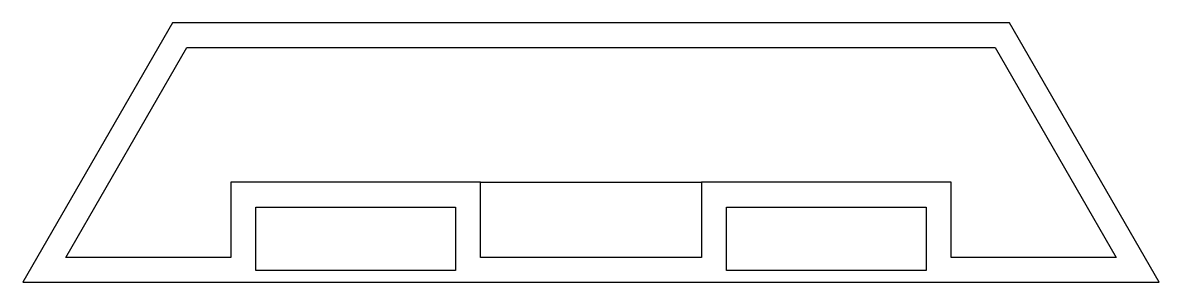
# Model space of a CAD drawing. Header units: millimetres. Extents: x -45.8 to 45.8, y 79.7 to 100.6.
import ezdxf

# ---------------------------------------------------------------- set-up
doc = ezdxf.new("R2010")
doc.units = ezdxf.units.MM
doc.layers.get('0').update_dxf_attribs({"linetype": 'CONTINUOUS'})

msp = doc.modelspace()

# ---------------------------------------------------------------- linework, layer by layer
for points in [[(-33.699, 100.568), (-45.765, 79.668), (45.765, 79.668), (33.699, 100.568)], [(8.903, 81.668), (-8.903, 81.668), (-8.903, 87.718), (-29.003, 87.718), (-29.003, 81.668), (-42.301, 81.668), (-32.544, 98.568), (32.544, 98.568), (42.301, 81.668), (29.003, 81.668), (29.003, 87.718), (8.903, 87.718)], [(-8.903, 87.718), (8.903, 87.718), (8.903, 81.668), (-8.903, 81.668)], [(-10.903, 85.718), (-10.903, 80.618), (-27.003, 80.618), (-27.003, 85.718)], [(10.903, 85.718), (27.003, 85.718), (27.003, 80.618), (10.903, 80.618)]]:
    msp.add_lwpolyline(points, close=True)

doc.saveas('drawing.dxf')
